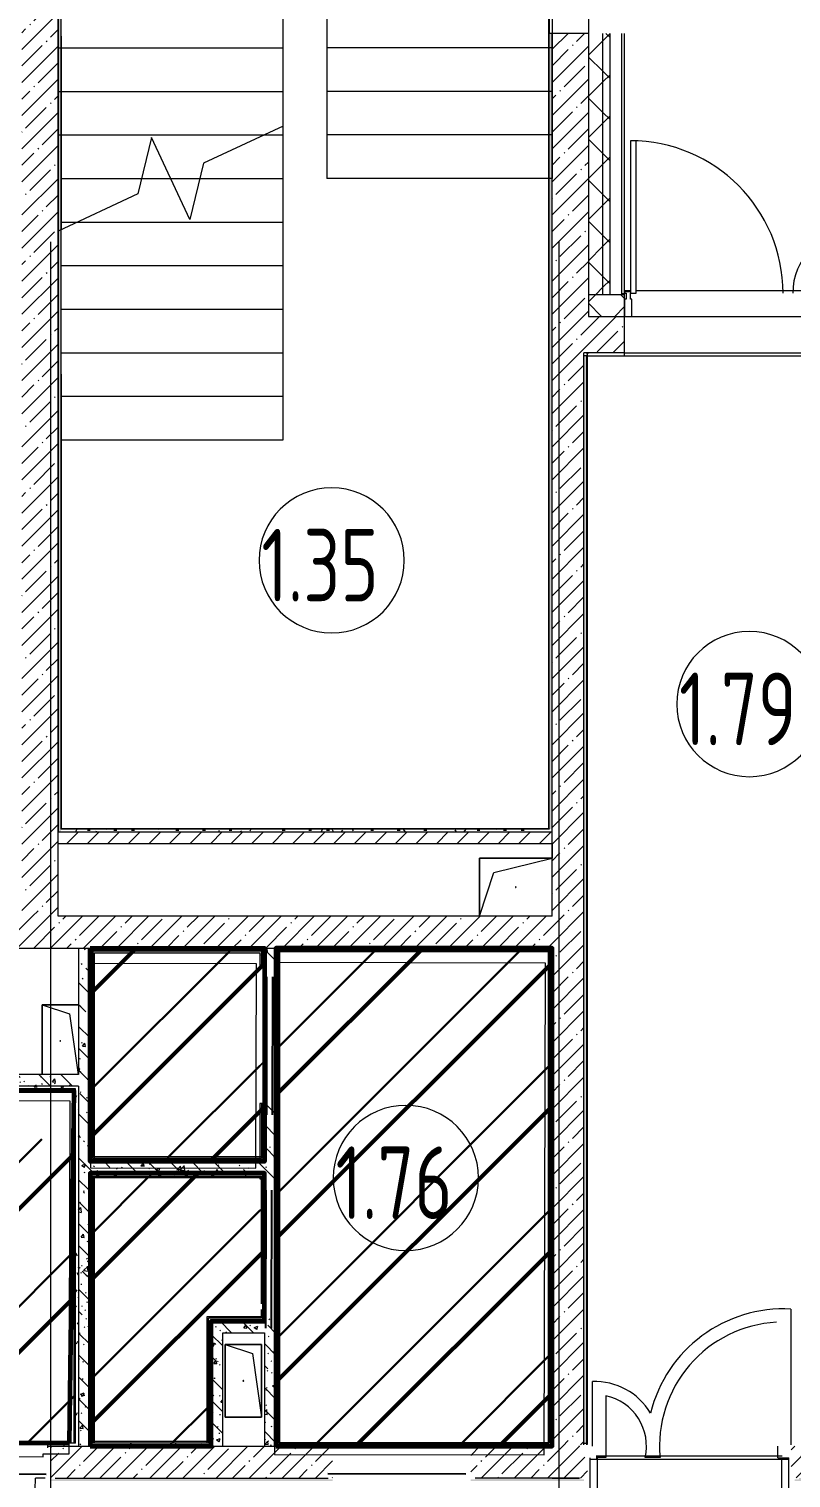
# Model space of a CAD drawing. Header units: millimetres. Extents: x -213911 to 415037, y -3642 to 107391.
# Drawn here: x 89274 to 94520, y 13264 to 23244 of the extents above; entities that cross this region are included whole.
import ezdxf

# ---------------------------------------------------------------- set-up
doc = ezdxf.new("R2010")
doc.units = ezdxf.units.MM
for name, color, linetype, lineweight in [('2)CF1', 5, 'Continuous', 30), ('7.2)Грильято', 3, 'Continuous', 50), ('7.20) Демонтаж монтаж', 5, 'Continuous', 60), ('7.3) Альбес', 5, 'Continuous', 50), ('7.5.2) Окраска опуска белая', 220, 'Continuous', 60), ('7.5.3) Окраска опуска зеленая ММП', 3, 'Continuous', 60), ('A-AREA-BNDY', 7, 'Continuous', 5), ('A-AREA-IDEN', 7, 'Continuous', 9), ('A-FLOR', 7, 'Continuous', 9), ('A-GENM', 7, 'Continuous', 9), ('A-GLAZ-CWMG', 7, 'Continuous', 9), ('A-GLAZ-CWMG-1', 7, 'Continuous', 20), ('A-WALL', 7, 'Continuous', 5), ('I-WALL', 7, 'Continuous', 5), ('S-STRS', 7, 'Continuous', 9), ('S-STRS-MBND', 7, 'Continuous', 9), ('Оси', 7, 'Continuous', 9)]:
    doc.layers.add(name, color=color, linetype=linetype, lineweight=lineweight)
for name, color, linetype, lineweight, true_color in [('A-DOOR-1', 7, 'Continuous', 5, 0xc0c0c0), ('A-WALL-1', 9, 'Continuous', 5, 0x808080), ('A-WALL-FNSH-1', 9, 'Continuous', 5, 0x808080)]:
    doc.layers.add(name, color=color, linetype=linetype, lineweight=lineweight, true_color=true_color)
doc.styles.add('СПДС', font='ГОСТ тип А.ttf', dxfattribs={"width": 0.9})
pattern_1 = [(45, (64.7, -136.06), (-114.04925, 114.04925), []), (45, (178.75, -136.06), (-114.04925, 114.04925), [201.612, -40.322, 6.706, -33.617])]
pattern_2 = [(45, (64.7, -136.06), (-141.42136, 141.42136), []), (135, (64.7, -136.06), (-141.42136, -141.42136), [])]
pattern_3 = [(135, (64.7, -136.06), (-150.8683, -150.8683), [213.36, -35.56, 7.112, -35.56]), (135, (64.7, 14.71), (-150.8683, -150.8683), []), (50, (64.7, -136.06), (255.05767, -22.3145), [26.67, -293.37]), (355, (64.7, -136.06), (-49.3404, 267.47914), [21.336, -234.696]), (100.451, (85.96, -137.92), (205.71947, 245.16356), [22.666, -249.326]), (46.184, (64.7, -64.94), (379.511, -58.86), [40.005, -440.055]), (96.636, (96.33, -69.85), (332.3634, 346.3991), [33.999, -373.989]), (351.184, (64.7, -64.94), (332.3669, 346.3953), [32.004, -352.044]), (21, (100.26, -82.72), (212.26017, -143.1711), [26.67, -293.37]), (326, (100.26, -82.72), (86.5224, 257.8632), [21.336, -234.696]), (71.451, (117.95, -94.65), (298.78395, 114.6901), [22.666, -249.326]), (37.5, (64.7, -136.06), (4.32385, 118.37751), [6.706, -225.146, 6.706, -231.546, -235.585]), (37.5, (64.7, -136.06), (4.32385, 118.37751), [-470.103, 6.706, -228.879]), (7.5, (64.7, -136.06), (93.54758, 140.2533), [6.706, -129.134, 6.706, -219.812, -89.789]), (7.5, (64.7, -136.06), (93.54758, 140.2533), [-362.356, 6.706, -83.083]), (327.5, (-14.6, -136.06), (189.82734, -8.02019), [6.706, -82.194, 6.706, -270.662, -368.046]), (327.5, (-14.6, -136.06), (189.82734, -8.02019), [-366.268, 6.706, -361.34]), (317.5, (-50.16, -136.06), (207.38114, 35.59764), [6.706, -108.864, 6.706, -177.495, -261.366]), (317.5, (-50.16, -136.06), (207.38114, 35.59764), [-299.771, 6.706, -254.66])]
pattern_4 = [(0, (64.7, -136.06), (243.84, 60.96), [20.117, -162.763, 20.117, -162.763, -975.36]), (0, (64.7, -136.06), (243.84, 60.96), [-365.76, 20.117, -345.643, 20.117, -162.763, -426.72]), (0, (64.7, -136.06), (243.84, 60.96), [-914.4, 20.117, -101.803, 20.117, -284.683]), (120, (156.14, -105.58), (-174.71291, 180.691634), [20.117, -162.763, 20.117, -162.763, -975.36]), (120, (156.14, -105.58), (-174.71291, 180.691634), [-365.76, 20.117, -345.643, 20.117, -162.763, -426.72]), (120, (156.14, -105.58), (-174.71291, 180.691634), [-914.4, 20.117, -101.803, 20.117, -284.683]), (240, (186.62, 16.34), (-69.12709, -241.651634), [20.117, -162.763, 20.117, -162.763, -975.36]), (240, (186.62, 16.34), (-69.12709, -241.651634), [-365.76, 20.117, -345.643, 20.117, -162.763, -426.72]), (240, (186.62, 16.34), (-69.12709, -241.651634), [-914.4, 20.117, -101.803, 20.117, -284.683])]

# ---------------------------------------------------------------- blocks, each defined once
blk = doc.blocks.new('GM_Отверстие прямоугольное _в плите_ - Отверстие-21716050-Объем проектирования 1 этажа')
at = {"layer": 'A-GENM'}
for p, q in [((-250, -200), (-250, 200)), ((-250, 200), (250, 200)), ((250, 200), (-250, 200)), ((-250, 200), (-250, -200)), ((-150, 100), (250, 200)), ((-250, -200), (-150, 100))]:
    blk.add_line(p, q, dxfattribs=at)
for start, end in [(360, 180), (180, 360)]:
    blk.add_arc((0, 0), 2.5, start, end, dxfattribs=at)
blk = doc.blocks.new('GM_Отверстие прямоугольное _в плите_ - Отверстие-V124-Объем проектирования 1 этажа')
at = {"layer": 'A-GENM'}
for p, q in [((-250, -125), (-250, 125)), ((-250, 125), (-250, -125)), ((-187.5, 62.5), (230.1, 122.2)), ((-250, -125), (-187.5, 62.5)), ((230.1, -125), (-250, -125)), ((-250, -125), (230.1, -125))]:
    blk.add_line(p, q, dxfattribs=at)
for start, end in [(360, 180), (180, 360)]:
    blk.add_arc((0, 0), 2.5, start, end, dxfattribs=at)
blk = doc.blocks.new('DRS_ДПУ_распашная__2Ст_Прямоугольная1 - ВН-4_ Нр_ДО_1500х2200 глухая-26741401-Объем проектирования 1 этажа')
at = {"layer": 'A-DOOR-1'}
for p, q in [((-770, 1050), (-770, 0)), ((-730, 1050), (-770, 1050)), ((-730, 0), (-730, 1050)), ((770, 423.1), (730, 423.1)), ((730, 423.1), (730, 0)), ((770, 0), (770, 423.1)), ((-770, 0), (-730, 0)), ((730, 0), (770, 0))]:
    blk.add_line(p, q, dxfattribs=at)
for centre, radius, start, end in [((-770, 0), 1050, 360, 90), ((770, 0), 423.1, 90, 180)]:
    blk.add_arc(centre, radius, start, end, dxfattribs=at)
blk = doc.blocks.new('Прямоугольный импост - Импост структурный с накладкой - 170мм-22855280-Объем проектирования 1 этажа')
at = {"layer": 'A-GLAZ-CWMG-1'}
for p, q in [((0, 160), (-50, 160)), ((-50, 160), (-50, 40)), ((0, 40), (0, 160)), ((-50, 40), (-40, 40)), ((-40, 40), (-40, 0)), ((-10, 0), (-10, 40)), ((-10, 40), (0, 40)), ((0, 0), (-10, 0)), ((0, -10), (0, 0)), ((-40, -10), (0, -10))]:
    blk.add_line(p, q, dxfattribs=at)
blk = doc.blocks.new('GM_Отверстие прямоугольное _в плите_ - Отверстие-V205-Объем проектирования 1 этажа')
at = {"layer": 'A-GENM'}
for p, q in [((-250, -125), (-250, 125)), ((-250, 125), (250, 125)), ((250, 125), (-250, 125)), ((-250, 125), (-250, -125)), ((-187.5, 62.5), (250, 125)), ((250, 125), (250, -125)), ((250, -125), (250, 125)), ((-250, -125), (-187.5, 62.5)), ((250, -125), (-250, -125)), ((-250, -125), (250, -125))]:
    blk.add_line(p, q, dxfattribs=at)
for start, end in [(360, 180), (180, 360)]:
    blk.add_arc((0, 0), 2.5, start, end, dxfattribs=at)
blk = doc.blocks.new('Марка_Помещения - Номер-25198446-Объем проектирования 1 этажа')
at = {"layer": 'A-AREA-IDEN'}
for start, end in [(360, 180), (180, 360)]:
    blk.add_arc((0, 0), 2.5, start, end, dxfattribs=at)

msp = doc.modelspace()

# ---------------------------------------------------------------- hatches: boundary and pattern name
at = {"layer": '2)CF1'}
h = msp.add_hatch(dxfattribs=at)
h.set_pattern_fill('ANSI31', color=256, scale=222)
h.paths.add_polyline_path([(92853.7, 16892.9), (90995.7, 16892.9), (90995.7, 13504.9), (92853.7, 13504.9)])
h.paths.add_polyline_path([(90863.9, 15324), (90863.7, 15324), (90863.7, 15333), (89725.7, 15333), (89725.7, 13514.9), (90498, 13514.9), (90498, 14374.9), (90874.7, 14374.9)])
h.paths.add_polyline_path([(90863.7, 16794), (90863.7, 16881.9), (89725.7, 16881.9), (89725.7, 15475), (90863.7, 15475)])
h = msp.add_hatch(dxfattribs=at)
h.set_pattern_fill('ANSI31', color=256, scale=222)
h.paths.add_polyline_path([(89583.7, 15597.9), (89356.3, 15597.9), (89356.3, 15932.9), (86958.3, 15932.9), (86958.3, 14064.9), (88415.7, 14064.9), (88415.7, 13484.9), (89404.7, 13504.9), (89583.7, 13504.9)])
at = {"layer": '7.2)Грильято'}
h = msp.add_hatch(dxfattribs=at)
h.set_pattern_fill('ANSI31', color=256, scale=220)
h.paths.add_polyline_path([(89694.7, 16913.9), (90894.7, 16913.9), (90894.7, 15444), (89694.7, 15444)])
h = msp.add_hatch(dxfattribs=at)
h.set_pattern_fill('ANSI31', color=256, scale=220)
h.paths.add_polyline_path([(90974.7, 13483.9), (92874.7, 13483.9), (92874.7, 16913.9), (90974.7, 16913.9)])
h = msp.add_hatch(dxfattribs=at)
h.set_pattern_fill('ANSI31', color=256, scale=220)
h.paths.add_polyline_path([(89694.7, 13483.9), (90529, 13483.9), (90529, 14343.9), (90894.7, 14343.9), (90894.7, 15364), (89694.7, 15364)])
at = {"layer": '7.20) Демонтаж монтаж', "lineweight": 25}
h = msp.add_hatch(dxfattribs=at)
h.set_pattern_fill('ANSI31', color=256, scale=222)
h.paths.add_polyline_path([(89694.7, 16913.9), (90894.7, 16913.9), (90894.7, 15444), (89694.7, 15444)])
h = msp.add_hatch(dxfattribs=at)
h.set_pattern_fill('ANSI31', color=256, scale=222)
h.paths.add_polyline_path([(90974.7, 13483.9), (92874.7, 13483.9), (92874.7, 16913.9), (90974.7, 16913.9)])
h = msp.add_hatch(dxfattribs=at)
h.set_pattern_fill('ANSI31', color=256, scale=222)
h.paths.add_polyline_path([(89694.7, 13483.9), (90529, 13483.9), (90529, 14343.9), (90894.7, 14343.9), (90894.7, 15364), (89694.7, 15364)])
at = {"layer": '7.3) Альбес'}
h = msp.add_hatch(dxfattribs=at)
h.set_pattern_fill('ANSI31', color=256, scale=220)
h.paths.add_polyline_path([(89551.9, 13504.9), (88415.7, 13504.9), (88415.7, 14043.9), (86555.7, 14043.9), (86555.7, 14482.9), (86944.1, 14482.9), (86944.1, 15104.9), (86565.7, 15104.9), (86565.7, 15932.9), (89583.7, 15932.9)])
at = {"layer": 'A-WALL'}
h = msp.add_hatch(dxfattribs=at)
h.set_pattern_fill('FP_24', color=256, style=0, pattern_type=2)
h.set_pattern_definition(pattern_2)
h.paths.add_polyline_path([(93274.7, 21413.9), (93274.7, 23213.9), (93224.7, 23213.9), (93224.7, 21413.9), (93274.3, 21413.9)])
h.paths.add_polyline_path([(93274.7, 24913.9), (93274.7, 27063.9), (93224.7, 27063.9), (93224.7, 24913.9)])
h = msp.add_hatch(dxfattribs=at)
h.set_pattern_fill('FP_24', color=256, style=0, pattern_type=2)
h.set_pattern_definition(pattern_2)
h.paths.add_polyline_path([(93124.7, 21413.9), (93224.7, 21413.9), (93224.7, 23213.9), (93134.7, 23213.9), (93134.7, 23203.9), (93126.7, 23203.9), (93124.7, 21416.9)])
h.paths.add_polyline_path([(93126.7, 24913.9), (93126.7, 24923.9), (93134.7, 24923.9), (93134.7, 24913.9), (93224.7, 24913.9), (93224.7, 26963.9), (93124.7, 26963.9), (93124.7, 24913.9)])
h = msp.add_hatch(dxfattribs=at)
h.set_pattern_fill('FP_24', color=256, style=0, pattern_type=2)
h.set_pattern_definition(pattern_2)
h.paths.add_polyline_path([(103514.7, 21263.9), (104714.7, 21263.9), (104714.7, 21413.9), (103514.7, 21413.9), (103514.7, 21350)])
h.paths.add_polyline_path([(109084.3, 21263.9), (109114.7, 21263.9), (109114.7, 21413.9), (107814.7, 21413.9), (107814.7, 21263.9)])
h.paths.add_polyline_path([(101214.7, 21263.9), (101214.7, 21413.9), (96674.7, 21413.9), (96674.7, 21263.9), (100864.7, 21263.9)])
h.paths.add_polyline_path([(106914.7, 21263.9), (106914.7, 21413.9), (105614.7, 21413.9), (105614.7, 21263.9), (106114.7, 21263.9)])
h.paths.add_polyline_path([(110414.7, 21263.9), (110867.9, 21263.9), (110759.3, 21413.9), (110014.7, 21413.9), (110014.7, 21263.9)])
h.paths.add_polyline_path([(93124.7, 21263.9), (93374.7, 21263.9), (93374.7, 21413.9), (93124.7, 21413.9), (93124.7, 21321.3)])
h.paths.add_polyline_path([(111147.3, 21263.9), (111299.8, 21263.9), (111191.3, 21413.9), (111006.2, 21413.9), (111114.7, 21263.9)])
at = {"layer": 'I-WALL'}
h = msp.add_hatch(dxfattribs=at)
h.set_pattern_fill('FP_1', color=256, style=0, pattern_type=2)
h.set_pattern_definition(pattern_1)
h.paths.add_polyline_path([(89474.7, 17133.9), (89474.7, 26963.9), (89224.7, 26963.9), (89224.7, 17133.9)])
h = msp.add_hatch(dxfattribs=at)
h.set_pattern_fill('FP_1', color=256, style=0, pattern_type=2)
h.set_pattern_definition(pattern_1)
h.paths.add_polyline_path([(93094.7, 21013.9), (93124.7, 21013.9), (93124.7, 23213.9), (92874.7, 23213.9), (92874.7, 21013.9)])
h.paths.add_polyline_path([(92874.7, 24913.9), (93124.7, 24913.9), (93124.7, 26963.9), (92874.7, 26963.9), (92874.7, 25296.2)])
h = msp.add_hatch(dxfattribs=at)
h.set_pattern_fill('FP_191', color=256, style=0, pattern_type=2)
h.set_pattern_definition(pattern_4)
h.paths.add_polyline_path([(89474.7, 17713.9), (89494.7, 17734.9), (89494.7, 26692.9), (89474.7, 26693.9), (89474.7, 17876.3)])
h.paths.add_polyline_path([(89485.2, 17713.9), (89494.7, 17713.9), (89494.7, 17733.9), (89474.7, 17713.9)])
h = msp.add_hatch(dxfattribs=at)
h.set_pattern_fill('FP_191', color=256, style=0, pattern_type=2)
h.set_pattern_definition(pattern_4)
h.paths.add_polyline_path([(92874.7, 17733.9), (92874.7, 23213.9), (92854.7, 23213.9), (92854.7, 17734.9)])
h.paths.add_polyline_path([(92854.7, 24913.9), (92874.7, 24913.9), (92874.7, 26713.9), (92854.7, 26713.9), (92854.7, 25296.2)])
h = msp.add_hatch(dxfattribs=at)
h.set_pattern_fill('FP_1', color=256, style=0, pattern_type=2)
h.set_pattern_definition(pattern_1)
h.paths.add_polyline_path([(99144.7, 21013.9), (100644.7, 21013.9), (100644.7, 21263.9), (96674.7, 21263.9), (96674.7, 21013.9), (98768.9, 21013.9)])
h.paths.add_polyline_path([(93310.3, 21013.9), (93374.7, 21013.9), (93374.7, 21263.9), (93124.7, 21263.9), (93124.7, 21013.9)])
h = msp.add_hatch(dxfattribs=at)
h.set_pattern_fill('FP_1', color=256, style=0, pattern_type=2)
h.set_pattern_definition(pattern_1)
h.paths.add_polyline_path([(93064.7, 13483.9), (93064.7, 13491.9), (93094.7, 13491.9), (93094.3, 21013.9), (92874.7, 21013.9), (92874.7, 13483.9)])
h = msp.add_hatch(dxfattribs=at)
h.set_pattern_fill('FP_191', color=256, style=0, pattern_type=2)
h.set_pattern_definition(pattern_4)
h.paths.add_polyline_path([(93094.7, 13503.9), (93114.7, 13504.9), (93114.7, 20993.9), (93094.7, 20993.9), (93094.7, 13636.4)])
h = msp.add_hatch(dxfattribs=at)
h.set_pattern_fill('FP_22', color=256, style=0, pattern_type=2)
h.set_pattern_definition([(45, (64.7, -136.06), (-70.71068, 70.71068), [])])
h.paths.add_polyline_path([(92579.8, 17633.9), (92874.7, 17633.9), (92874.7, 17713.9), (89474.7, 17713.9), (89474.7, 17633.9), (90641.9, 17633.9)])
h = msp.add_hatch(dxfattribs=at)
h.set_pattern_fill('FP_191', color=256, style=0, pattern_type=2)
h.set_pattern_definition(pattern_4)
h.paths.add_polyline_path([(92874.7, 17713.9), (92874.7, 17733.9), (89494.7, 17733.9), (89494.7, 17713.9), (92854.7, 17713.9)])
h = msp.add_hatch(dxfattribs=at)
h.set_pattern_fill('FP_1', color=256, style=0, pattern_type=2)
h.set_pattern_definition(pattern_1)
h.paths.add_polyline_path([(92874.7, 16913.9), (92874.7, 17133.9), (86554.7, 17133.9), (86554.7, 16913.9), (92862.2, 16913.9)])
h = msp.add_hatch(dxfattribs=at)
h.set_pattern_fill('FP_41', color=256, style=0, pattern_type=2)
h.set_pattern_definition(pattern_3)
h.paths.add_polyline_path([(89614.7, 13483.9), (89694.7, 13483.9), (89694.7, 16913.9), (89614.7, 16913.9), (89614.7, 13503.9)])
h = msp.add_hatch(dxfattribs=at)
h.set_pattern_fill('FP_191', color=256, style=0, pattern_type=2)
h.set_pattern_definition(pattern_4)
h.paths.add_polyline_path([(89714.7, 15464), (89714.7, 16913.9), (89694.7, 16913.9), (89694.7, 15464), (89714.6, 15464)])
h = msp.add_hatch(dxfattribs=at)
h.set_pattern_fill('FP_191', color=256, style=0, pattern_type=2)
h.set_pattern_definition(pattern_4)
h.paths.add_polyline_path([(90894.7, 16893.9), (90894.7, 16913.9), (89714.7, 16913.9), (89714.7, 16893.9), (90874.7, 16893.9)])
for points in [[(89725.7, 15464), (89725.7, 16892.9), (89714.7, 16893.9), (89714.7, 15475), (89723, 15466.8)], [(89854.1, 16881.9), (90863.7, 16881.9), (90862.1, 16892.9), (89725.7, 16892.9), (89728, 16881.9), (89732.3, 16881.9)], [(89560.3, 15932.9), (89594.7, 15932.9), (89594.6, 15943.9), (86554.7, 15943.9), (86554.7, 15932.9), (89518.3, 15932.9)], [(89583.7, 13503.9), (89594.7, 13504.9), (89593.8, 15932.9), (89583.7, 15932.9), (89583.7, 13636.4)], [(89714.7, 13503.9), (89725.7, 13503.9), (89725.7, 15344), (89714.7, 15333), (89714.7, 13514.9)], [(90863.7, 15324), (90874.7, 15324), (90873.5, 15333), (90863.7, 15333)], [(90498, 13503.9), (90509, 13514.9), (90509, 14374.9), (90498, 14374.9), (90498, 13514.9)], [(90529, 14363.9), (90874.7, 14363.9), (90874.7, 14374.9), (90509, 14374.9), (90509, 14363.9), (90516.7, 14363.9)]]:
    msp.add_hatch(color=256, dxfattribs=at).paths.add_polyline_path(points)
h = msp.add_hatch(color=256, dxfattribs=at)
h.paths.add_polyline_path([(90874.3, 15475), (90874.7, 15475), (90874.7, 15844), (90863.7, 15844), (90863.7, 15475)])
h.paths.add_polyline_path([(90863.7, 16794), (90874.7, 16794), (90874.7, 16893.9), (90863.7, 16892.9), (90863.7, 16795)])
h = msp.add_hatch(dxfattribs=at)
h.set_pattern_fill('FP_191', color=256, style=0, pattern_type=2)
h.set_pattern_definition(pattern_4)
h.paths.add_polyline_path([(90894.7, 15444), (90893, 15814), (90886.7, 15814), (90886.7, 15844), (90874.7, 15844), (90874.7, 15444)])
h.paths.add_polyline_path([(90874.7, 16794), (90886.7, 16794), (90888.7, 16824), (90894.7, 16824), (90894.7, 16893.9), (90874.7, 16893.9), (90874.7, 16816.4)])
h = msp.add_hatch(dxfattribs=at)
h.set_pattern_fill('FP_41', color=256, style=0, pattern_type=2)
h.set_pattern_definition(pattern_3)
h.paths.add_polyline_path([(90974.7, 13483.9), (90974.7, 14374), (90894.7, 14374), (90894.7, 13483.9)])
h.paths.add_polyline_path([(90974.7, 15324), (90974.7, 15844), (90894.7, 15844), (90894.7, 15324)])
h.paths.add_polyline_path([(90974.7, 16794), (90974.7, 16913.9), (90894.7, 16913.9), (90894.7, 16794)])
h = msp.add_hatch(dxfattribs=at)
h.set_pattern_fill('FP_191', color=256, style=0, pattern_type=2)
h.set_pattern_definition(pattern_4)
h.paths.add_polyline_path([(90974.7, 13503.9), (90994.7, 13504), (90994.7, 14374), (90982.7, 14374), (90982.7, 14344), (90974.7, 14344), (90974.7, 13636.4)])
h.paths.add_polyline_path([(90982.7, 15324), (90994.7, 15324), (90994.7, 15844), (90982.7, 15844), (90982.7, 15814), (90974.7, 15814), (90974.7, 15354), (90982.7, 15354), (90982.7, 15340.6)])
h.paths.add_polyline_path([(90982.7, 16794), (90994.7, 16794), (90994.7, 16913.9), (90974.7, 16913.9), (90974.7, 16824), (90982.7, 16824), (90982.7, 16816.4)])
h = msp.add_hatch(dxfattribs=at)
h.set_pattern_fill('FP_191', color=256, style=0, pattern_type=2)
h.set_pattern_definition(pattern_4)
h.paths.add_polyline_path([(92874.7, 16913.9), (90994.7, 16913.9), (90995.7, 16893.9), (92854.7, 16894.9), (92861.5, 16901.4)])
h.paths.add_polyline_path([(92861.1, 16893.9), (92874.7, 16893.9), (92874.7, 16913.9), (92854.7, 16893.9)])
h = msp.add_hatch(dxfattribs=at)
h.set_pattern_fill('FP_191', color=256, style=0, pattern_type=2)
h.set_pattern_definition(pattern_4)
h.paths.add_polyline_path([(92874.7, 13483.9), (92874.7, 16893.9), (92854.7, 16893.9), (92855.7, 13503.9)])
h.paths.add_polyline_path([(92854.7, 13483.9), (92874.7, 13483.9), (92854.7, 13503.9)])
h = msp.add_hatch(dxfattribs=at)
h.set_pattern_fill('FP_41', color=256, style=0, pattern_type=2)
h.set_pattern_definition(pattern_3)
h.paths.add_polyline_path([(89594.7, 15963.9), (89614.7, 15963.9), (89614.7, 16043.9), (86534.7, 16043.9), (86534.7, 15963.9), (89538.8, 15963.9)])
h = msp.add_hatch(dxfattribs=at)
h.set_pattern_fill('FP_191', color=256, style=0, pattern_type=2)
h.set_pattern_definition(pattern_4)
h.paths.add_polyline_path([(88685.7, 15943.9), (89614.7, 15943.9), (89614.7, 15963.9), (86554.7, 15963.9), (86555, 15943.9), (88605.7, 15943.9)])
h = msp.add_hatch(dxfattribs=at)
h.set_pattern_fill('FP_191', color=256, style=0, pattern_type=2)
h.set_pattern_definition(pattern_4)
h.paths.add_polyline_path([(89614.7, 13503.9), (89614.7, 15943.9), (89594.7, 15943.9), (89594.7, 13504.9)])
h = msp.add_hatch(color=256, dxfattribs=at)
h.paths.add_polyline_path([(90516.7, 15464), (90874.7, 15464), (90874.7, 15475), (89725.7, 15475), (89725.7, 15464)])
h.paths.add_polyline_path([(89725.7, 15464), (89714.7, 15475), (89714.7, 15464)])
h = msp.add_hatch(dxfattribs=at)
h.set_pattern_fill('FP_191', color=256, style=0, pattern_type=2)
h.set_pattern_definition(pattern_4)
h.paths.add_polyline_path([(90516.7, 15444), (90874.7, 15444), (90874.1, 15464), (89694.7, 15464), (89694.7, 15444), (90509, 15444)])
h = msp.add_hatch(dxfattribs=at)
h.set_pattern_fill('FP_41', color=256, style=0, pattern_type=2)
h.set_pattern_definition(pattern_3)
h.paths.add_polyline_path([(90509, 15364), (90894.7, 15364), (90894.7, 15444), (89694.7, 15444), (89694.7, 15364), (89714.7, 15364)])
h = msp.add_hatch(dxfattribs=at)
h.set_pattern_fill('FP_191', color=256, style=0, pattern_type=2)
h.set_pattern_definition(pattern_4)
h.paths.add_polyline_path([(89694.7, 13503.9), (89714.7, 13503.9), (89714.5, 15364), (89694.7, 15364), (89694.7, 13636.4)])
h = msp.add_hatch(dxfattribs=at)
h.set_pattern_fill('FP_191', color=256, style=0, pattern_type=2)
h.set_pattern_definition(pattern_4)
h.paths.add_polyline_path([(90509, 15344), (90886.7, 15344), (90886.7, 15354), (90894.7, 15354), (90894.7, 15364), (89714.7, 15364), (89714.8, 15344), (89725.7, 15344)])
h = msp.add_hatch(color=256, dxfattribs=at)
h.paths.add_polyline_path([(89725.7, 15344), (89714.7, 15344), (89714.7, 15333), (89719.6, 15338)])
h.paths.add_polyline_path([(90874.7, 15333), (90874.7, 15344), (89725.7, 15344), (89725.7, 15333), (90873.5, 15333)])
h = msp.add_hatch(dxfattribs=at)
h.set_pattern_fill('FP_191', color=256, style=0, pattern_type=2)
h.set_pattern_definition(pattern_4)
h.paths.add_polyline_path([(90516.7, 13503.9), (90529, 13503.9), (90529, 14343.9), (90509, 14343.9), (90509.2, 13503.9)])
h = msp.add_hatch(dxfattribs=at)
h.set_pattern_fill('FP_41', color=256, style=0, pattern_type=2)
h.set_pattern_definition(pattern_3)
h.paths.add_polyline_path([(90609, 14263.9), (90894.7, 14263.9), (90894.7, 14343.9), (90529, 14343.9), (90529, 14263.9)])
h = msp.add_hatch(dxfattribs=at)
h.set_pattern_fill('FP_41', color=256, style=0, pattern_type=2)
h.set_pattern_definition(pattern_3)
h.paths.add_polyline_path([(90603.3, 13483.9), (90609, 13483.9), (90609, 14263.9), (90529, 14263.9), (90529, 13483.9)])
h = msp.add_hatch(dxfattribs=at)
h.set_pattern_fill('FP_191', color=256, style=0, pattern_type=2)
h.set_pattern_definition(pattern_4)
h.paths.add_polyline_path([(89485.2, 13483.9), (89614.7, 13483.9), (89614.7, 13503.9), (89424.7, 13503.9), (89424.7, 13483.9)])
h = msp.add_hatch(dxfattribs=at)
h.set_pattern_fill('FP_1', color=256, style=0, pattern_type=2)
h.set_pattern_definition(pattern_1)
h.paths.add_polyline_path([(92579.8, 13263.9), (92874.7, 13263.9), (92874.7, 13483.9), (92314.7, 13483.9), (92314.7, 13263.9), (92344.7, 13263.9)])
h.paths.add_polyline_path([(90308.4, 13263.9), (91364.7, 13263.9), (91364.7, 13483.9), (89424.7, 13483.9), (89424.7, 13471.9), (89454.7, 13471.9), (89454.7, 13463.9), (89424.7, 13463.9), (89424.7, 13263.9), (89714.7, 13263.9)])
h = msp.add_hatch(dxfattribs=at)
h.set_pattern_fill('FP_191', color=256, style=0, pattern_type=2)
h.set_pattern_definition(pattern_4)
h.paths.add_polyline_path([(90529, 13483.9), (90529, 13503.9), (89694.7, 13503.9), (89694.7, 13483.9), (90516.7, 13483.9)])
h = msp.add_hatch(color=256, dxfattribs=at)
h.paths.add_polyline_path([(90498, 13503.9), (90509, 13503.9), (90509, 13514.9)])
h.paths.add_polyline_path([(89725.7, 13503.9), (90498, 13503.9), (90498, 13514.9), (89725.7, 13514.9)])
h = msp.add_hatch(dxfattribs=at)
h.set_pattern_fill('FP_191', color=256, style=0, pattern_type=2)
h.set_pattern_definition(pattern_4)
h.paths.add_polyline_path([(92854.7, 13483.9), (92854.7, 13503.9), (92314.7, 13503.9), (92314.7, 13491.9), (92344.7, 13491.9), (92345, 13483.9), (92854.6, 13483.9)])
h.paths.add_polyline_path([(90974.7, 13483.9), (91334.7, 13485.6), (91334.7, 13491.9), (91364.7, 13491.9), (91364.7, 13503.9), (90994.7, 13503)])
h.paths.add_polyline_path([(90974.7, 13483.9), (90994.7, 13503.9), (90974.7, 13503.9)])
h = msp.add_hatch(dxfattribs=at)
h.set_pattern_fill('FP_1', color=256, style=0, pattern_type=2)
h.set_pattern_definition(pattern_1)
h.paths.add_polyline_path([(94864.7, 13263.9), (94864.7, 13483.9), (94519.7, 13483.9), (94519.7, 13263.9), (94644.7, 13263.9)])
h.paths.add_polyline_path([(93064.7, 13263.9), (93119.7, 13263.9), (93119.7, 13483.9), (92874.7, 13483.9), (92874.7, 13263.9)])
h = msp.add_hatch(dxfattribs=at)
h.set_pattern_fill('FP_191', color=256, style=0, pattern_type=2)
h.set_pattern_definition(pattern_4)
h.paths.add_polyline_path([(97584.7, 13243.9), (97864.7, 13243.9), (97864.7, 13263.9), (97584.7, 13263.9)])
h.paths.add_polyline_path([(96884.7, 13243.9), (96884.7, 13263.9), (96544.7, 13263.9), (96544.7, 13255.9), (96514.7, 13255.9), (96514.7, 13243.9), (96804.7, 13243.9)])
h.paths.add_polyline_path([(92314.7, 13243.9), (93094.7, 13243.9), (93094.7, 13255.9), (93064.7, 13255.9), (93064.7, 13263.9), (92344.7, 13263.9), (92344.7, 13255.9), (92314.7, 13255.9)])
h.paths.add_polyline_path([(89694.7, 13243.9), (91364.7, 13243.9), (91364.7, 13255.9), (91334.7, 13255.9), (91334.7, 13263.9), (89454.7, 13263.9), (89454.7, 13255.9), (89424.7, 13255.9), (89424.7, 13243.9), (89614.7, 13243.9)])
h.paths.add_polyline_path([(94624.7, 13243.9), (95064.7, 13243.9), (95064.7, 13255.9), (95034.7, 13255.9), (95034.7, 13263.9), (94574.7, 13263.9), (94574.7, 13255.9), (94544.7, 13255.9), (94544.7, 13243.9)])
h.paths.add_polyline_path([(84931.1, 13243.9), (85204.7, 13243.9), (85204.7, 13255.9), (85174.7, 13255.9), (85174.7, 13263.9), (82778.7, 13263.9), (82778.7, 13243.9), (84814.7, 13243.9)])
h.paths.add_polyline_path([(86334.7, 13243.9), (86683.1, 13243.9), (86683.1, 13263.9), (86184.7, 13263.9), (86184.7, 13255.9), (86154.7, 13255.9), (86154.7, 13243.9)])
h.paths.add_polyline_path([(87383.1, 13243.9), (87564.7, 13243.9), (87564.7, 13263.9), (87383.1, 13263.9)])
h.paths.add_polyline_path([(88314.7, 13243.9), (88474.7, 13243.9), (88474.7, 13255.9), (88444.7, 13255.9), (88444.7, 13263.9), (88264.7, 13263.9), (88264.7, 13243.9)])

# ---------------------------------------------------------------- linework, layer by layer
for points in [[(90910.4, 16716.2), (90908.2, 15766.2)], [(90950.4, 16716.1), (90948.2, 15766.1)], [(90904.7, 14296.2), (90907, 15246.2)], [(90944.7, 14296.1), (90947, 15246.1)], [(88442.4, 13291.9), (89392.4, 13289.7)], [(91332.4, 13295.1), (92282.4, 13292.9)]]:
    msp.add_lwpolyline(points)
at = {"layer": '2)CF1'}
msp.add_lwpolyline([(92853.7, 13504.9), (90995.7, 13504.9), (90995.7, 16892.9), (92853.7, 16892.9)], close=True, dxfattribs=at)
at = {"layer": '7.2)Грильято'}
for points in [[(89694.7, 16913.9), (90894.7, 16913.9), (90894.7, 15444), (89694.7, 15444)], [(90974.7, 13483.9), (92874.7, 13483.9), (92874.7, 16913.9), (90974.7, 16913.9)], [(89694.7, 13483.9), (90529, 13483.9), (90529, 14343.9), (90894.7, 14343.9), (90894.7, 15364), (89694.7, 15364)]]:
    msp.add_lwpolyline(points, close=True, dxfattribs=at)
at = {"layer": '7.3) Альбес'}
msp.add_lwpolyline([(89551.9, 13504.9), (88415.7, 13504.9), (88415.7, 14043.9), (86555.7, 14043.9), (86555.7, 14482.9), (86944.1, 14482.9), (86944.1, 15104.9), (86565.7, 15104.9), (86565.7, 15932.9), (89583.7, 15932.9)], close=True, dxfattribs=at)
at = {"layer": '7.5.2) Окраска опуска белая'}
for points in [[(89694.7, 16913.9), (90894.7, 16913.9), (90894.7, 15444), (89694.7, 15444)], [(90974.7, 13483.9), (92874.7, 13483.9), (92874.7, 16913.9), (90974.7, 16913.9)], [(89694.7, 13483.9), (90529, 13483.9), (90529, 14343.9), (90894.7, 14343.9), (90894.7, 15364), (89694.7, 15364)]]:
    msp.add_lwpolyline(points, close=True, dxfattribs=at)
at = {"layer": '7.5.3) Окраска опуска зеленая ММП'}
msp.add_lwpolyline([(89551.9, 13504.9), (88415.7, 13504.9), (88415.7, 14043.9), (86555.7, 14043.9), (86555.7, 14482.9), (86944.1, 14482.9), (86944.1, 15104.9), (86565.7, 15104.9), (86565.7, 15932.9), (89583.7, 15932.9)], close=True, dxfattribs=at)
at = {"layer": 'A-AREA-BNDY', "flags": 128}
for points in [[(90839.6, 16804.3), (89701.7, 16807), (89698.4, 15400.1), (90836.3, 15397.4)], [(90971.7, 16815), (90963.7, 13427), (92821.7, 13422.6), (92829.7, 16810.6)], [(89372.7, 13410.7), (89372.8, 13430.7), (89551.8, 13430.3), (89557.4, 15858.3), (86539.5, 15865.4), (86537.5, 15037.4), (86915.9, 15036.5), (86914.5, 14414.5), (86526.1, 14415.4), (86525.1, 13997.4), (88385.1, 13993), (88383.7, 13413)]]:
    msp.add_lwpolyline(points, close=True, dxfattribs=at)
at = {"layer": 'A-FLOR'}
for p, q in [((92874.7, 24913.9), (92874.7, 23213.9)), ((93424.7, 21263.9), (94944.7, 21263.9)), ((93114.7, 13491.9), (93114.7, 20993.9)), ((93374.7, 21013.9), (94994.7, 21013.9)), ((93374.7, 20993.9), (94974.7, 20993.9)), ((92874.7, 17633.9), (92874.7, 17533.9)), ((92374.7, 17133.9), (89474.7, 17133.9)), ((89714.7, 16893.9), (90863.7, 16893.9)), ((90994.7, 16893.9), (90994.7, 16744)), ((90995.7, 16893.9), (92853.7, 16893.9)), ((92854.7, 16893.9), (92854.7, 13504.9)), ((90994.7, 15324), (90994.7, 16704)), ((90886.7, 15844), (90874.7, 15844)), ((90994.7, 15844), (90982.7, 15844)), ((90874.7, 14464), (90874.7, 15324)), ((90982.7, 15324), (90994.7, 15324)), ((90874.7, 14374.9), (90874.7, 14424)), ((90994.7, 14374), (90982.7, 14374)), ((90994.7, 13503.9), (90994.7, 14374)), ((94519.3, 14427.6), (94519.3, 13491.9)), ((93152.9, 13483.9), (93152.9, 13928.6)), ((93244.7, 13830.9), (93244.7, 13404.9)), ((89594.7, 13503.9), (89404.7, 13503.9)), ((89404.7, 13471.9), (89404.7, 13503.9)), ((91364.7, 13503.9), (90995.7, 13503.9)), ((91364.7, 13491.9), (91364.7, 13503.9)), ((92854.7, 13503.9), (92314.7, 13503.9)), ((92314.7, 13503.9), (92314.7, 13491.9)), ((94429.3, 13401.9), (94429.3, 13483.9)), ((93134.7, 13403.9), (93134.7, 12803.9)), ((93135.6, 13394), (94503.8, 13394)), ((93244.7, 13404.9), (93179.4, 13404.9)), ((94459.7, 13414), (93179.7, 13414)), ((93179.7, 13403.9), (93184.7, 13403.9)), ((93184.7, 13403.9), (93184.7, 12853.9)), ((93618.3, 13405.4), (93515.9, 13405.4)), ((94429.3, 13401.9), (94504.7, 13401.9)), ((94454.7, 13403.9), (94459.7, 13403.9)), ((94454.7, 13403.9), (94454.7, 12853.9)), ((94504.7, 12803.9), (94504.7, 13401.9)), ((89384.7, 13263.9), (89319.7, 13263.9))]:
    msp.add_line(p, q, dxfattribs=at)
for centre, radius, start, end in [((94469.7, 13483.9), 945, 86.9906, 166.09511), ((94469.7, 13483.9), 945, 86.9906, 166.09511), ((94469.7, 13483.9), 855, 93.35556, 185.27324), ((94469.7, 13483.9), 855, 93.35556, 185.27324), ((93169.7, 13483.9), 445, 30.68536, 92.15971), ((93169.7, 13483.9), 445, 30.68536, 92.15971), ((93169.7, 13483.9), 355, 347.21166, 77.80233), ((93169.7, 13483.9), 355, 347.21166, 77.80233), ((88514.7, 13263.9), 805, 273.63543, 0), ((88514.7, 13263.9), 805, 273.63543, 0)]:
    msp.add_arc(centre, radius, start, end, dxfattribs=at)
at = {"layer": 'A-WALL'}
for p, q in [((93124.7, 26963.9), (93124.7, 21413.9)), ((89494.7, 26693.9), (89494.7, 17733.9)), ((93224.7, 21413.9), (93224.7, 23213.9)), ((93274.7, 21413.9), (93274.7, 23213.9)), ((93354.7, 21413.9), (93354.7, 23213.9)), ((93374.7, 21413.9), (93124.7, 21413.9)), ((93124.7, 21413.9), (93124.7, 21263.9)), ((93354.7, 21421.9), (93374.7, 21421.9)), ((93374.7, 21416.9), (93354.7, 21416.9)), ((93374.7, 21443.9), (93414.7, 21443.9)), ((93454.7, 21443.9), (94914.7, 21443.9)), ((93124.7, 21263.9), (93374.7, 21263.9)), ((93374.7, 21013.9), (93094.7, 21013.9)), ((93115.7, 20993.9), (93374.7, 20993.9)), ((89495.7, 17734.9), (89494.7, 17734.9)), ((92854.7, 17733.9), (89494.7, 17733.9)), ((92853.7, 17734.9), (92854.7, 17734.9)), ((90874.7, 16893.9), (90874.7, 16794)), ((90994.7, 16893.9), (92854.7, 16893.9)), ((89594.7, 15943.9), (86554.7, 15943.9)), ((89594.7, 15932.9), (89594.7, 15943.9)), ((89594.7, 13503.9), (89594.7, 15932.9)), ((89714.7, 15464), (89714.7, 15475)), ((90874.7, 15464), (89714.7, 15464)), ((89714.7, 15344), (90874.7, 15344)), ((89714.7, 15333), (89714.7, 13503.9)), ((90874.7, 15333), (90874.7, 15344)), ((90874.7, 14363.9), (90874.7, 14374)), ((90509, 13514.9), (90509, 13503.9)), ((90995.7, 13503.9), (90994.7, 13503.9)), ((92854.7, 13504.9), (92854.7, 13503.9))]:
    msp.add_line(p, q, dxfattribs=at)
at = {"layer": 'A-WALL-1'}
for p, q in [((89474.7, 17133.9), (89474.7, 26713.9)), ((89474.7, 26713.9), (89474.7, 17713.9)), ((93124.7, 23213.9), (92854.7, 23213.9)), ((92874.7, 17133.9), (92874.7, 23213.9)), ((93374.7, 20993.9), (93374.7, 21413.9)), ((93094.7, 13491.9), (93094.7, 21013.9)), ((93114.7, 20993.9), (93094.7, 20993.9)), ((93124.7, 21013.9), (93115.7, 21003.9)), ((93115.7, 21003.9), (93115.7, 20993.9)), ((89474.7, 17713.9), (89474.7, 17713.9)), ((89474.7, 17713.9), (92874.7, 17713.9)), ((92854.7, 17734.9), (92854.7, 17733.9)), ((89474.7, 17633.9), (92874.7, 17633.9)), ((92874.7, 17133.9), (92374.7, 17133.9)), ((86554.7, 16913.9), (90974.7, 16913.9)), ((89614.7, 16913.9), (89614.7, 16043.9)), ((89694.7, 15444), (89694.7, 16913.9)), ((90863.7, 16893.9), (90874.7, 16893.9)), ((90894.7, 16913.9), (90894.7, 16824)), ((90974.7, 16913.9), (92874.7, 16913.9)), ((90974.7, 16824), (90974.7, 16913.9)), ((92874.7, 13483.9), (92874.7, 16913.9)), ((90874.7, 16794), (90886.7, 16794)), ((90982.7, 16794), (90994.7, 16794)), ((89614.7, 16043.9), (88685.7, 16043.9)), ((89614.7, 15963.9), (85034.7, 15963.9)), ((89614.7, 15963.9), (89614.7, 13483.9)), ((90874.7, 15844), (90874.7, 15464)), ((90894.7, 15814), (90894.7, 15444)), ((90974.7, 15354), (90974.7, 15814)), ((90894.7, 15444), (89694.7, 15444)), ((89694.7, 15364), (90894.7, 15364)), ((89694.7, 13483.9), (89694.7, 15364)), ((90874.7, 15324), (90886.7, 15324)), ((90894.7, 15364), (90894.7, 15354)), ((90886.7, 14374), (90874.7, 14374)), ((90874.7, 14363.9), (90509, 14363.9)), ((90894.7, 14343.9), (90529, 14343.9)), ((90529, 14343.9), (90529, 13483.9)), ((90974.7, 13483.9), (90974.7, 14344)), ((90609, 14263.9), (90894.7, 14263.9)), ((90609, 13483.9), (90609, 14263.9)), ((90894.7, 14263.9), (90894.7, 13483.9)), ((89404.7, 13483.9), (89424.7, 13483.9)), ((89424.7, 13483.9), (89424.7, 13471.9)), ((89424.7, 13483.9), (91334.7, 13483.9)), ((90509, 13503.9), (89714.7, 13503.9)), ((90509, 13503.9), (90509, 13503.9)), ((92874.7, 13483.9), (92344.7, 13483.9)), ((93094.7, 13503.9), (93114.7, 13503.9)), ((89454.7, 13263.9), (91334.7, 13263.9)), ((93064.7, 13263.9), (92344.7, 13263.9)), ((92874.7, 13263.9), (93064.7, 13263.9))]:
    msp.add_line(p, q, dxfattribs=at)
at = {"layer": 'A-WALL-FNSH-1'}
for p, q in [((89495.7, 23194.3), (89495.7, 26692.9)), ((89494.7, 23194.3), (89495.7, 23194.3)), ((92854.7, 23213.9), (92853.7, 23213.9)), ((92854.7, 17734.9), (92854.7, 23213.9)), ((93374.7, 21413.9), (93374.7, 23213.9)), ((89495.7, 22970.9), (89494.7, 22970.9)), ((89495.7, 20867), (89495.7, 21862.3)), ((93115.7, 20993.9), (93114.7, 20993.9)), ((93115.7, 20992.9), (93374.7, 20992.9)), ((93374.7, 20992.9), (93374.7, 20993.9)), ((89495.7, 20867), (89494.7, 20867)), ((92853.7, 17735.9), (92853.7, 17734.9)), ((89714.7, 16893.9), (89714.7, 15475)), ((89725.7, 16892.9), (89725.7, 16893.9)), ((90863.7, 16892.9), (89725.7, 16892.9)), ((89725.7, 16881.9), (90863.7, 16881.9)), ((89725.7, 15464), (89725.7, 16881.9)), ((90863.7, 16893.9), (90863.7, 16892.9)), ((90863.7, 16881.9), (90863.7, 16794)), ((90995.7, 16794), (90995.7, 16892.9)), ((90995.7, 16892.9), (92853.7, 16892.9)), ((92853.7, 16892.9), (92853.7, 13504.9)), ((90863.7, 16794), (90874.7, 16794)), ((90994.7, 16794), (90995.7, 16794)), ((86554.7, 15932.9), (89594.7, 15932.9)), ((89583.7, 15943.9), (89583.7, 13503.9)), ((90874.7, 15844), (90863.7, 15844)), ((90863.7, 15844), (90863.7, 15464)), ((90995.7, 15844), (90994.7, 15844)), ((90995.7, 15324), (90995.7, 15844)), ((90874.7, 15475), (89714.7, 15475)), ((89714.7, 15344), (89714.7, 15333)), ((89714.7, 15333), (90874.7, 15333)), ((89725.7, 13503.9), (89725.7, 15344)), ((90863.7, 15344), (90863.7, 15324)), ((90863.7, 15324), (90874.7, 15324)), ((90874.7, 15324), (90874.7, 15333)), ((90994.7, 15324), (90995.7, 15324)), ((90498, 14374.9), (90498, 13503.9)), ((90874.7, 14374.9), (90498, 14374.9)), ((90874.7, 14374), (90863.7, 14374)), ((90863.7, 14374), (90863.7, 14363.9)), ((90874.7, 14374), (90874.7, 14374.9)), ((90995.7, 14374), (90994.7, 14374)), ((90995.7, 13504.9), (90995.7, 14374)), ((90509, 13514.9), (90509, 14363.9)), ((89594.7, 13504.9), (89404.7, 13504.9)), ((89404.7, 13504.9), (89404.7, 13503.9)), ((90509, 13514.9), (89714.7, 13514.9)), ((91364.7, 13504.9), (90995.7, 13504.9)), ((91364.7, 13503.9), (91364.7, 13504.9)), ((92853.7, 13504.9), (92314.7, 13504.9)), ((92314.7, 13504.9), (92314.7, 13503.9)), ((93114.7, 13503.9), (93119.7, 13503.9)), ((93119.7, 13504.9), (93115.7, 13504.9)), ((93119.7, 13503.9), (93119.7, 13504.9))]:
    msp.add_line(p, q, dxfattribs=at)
at = {"layer": 'I-WALL'}
for p, q in [((92853.7, 17735.9), (92853.7, 26276.4)), ((92854.7, 24913.9), (92854.7, 23213.9)), ((89495.7, 23194.3), (89495.7, 21862.3)), ((93115.7, 21003.9), (93115.7, 21013.9)), ((93115.7, 13493.9), (93115.7, 20993.9)), ((93116.7, 21013.9), (93116.7, 21005)), ((93116.7, 20993.9), (93116.7, 13493.9)), ((89495.7, 20867), (89495.7, 17734.4)), ((89495.7, 20314.3), (89494.7, 20314.3)), ((89494.7, 17735.9), (92853.7, 17735.9)), ((89495.7, 17734.4), (89494.7, 17734.4)), ((92853.7, 17734.9), (89495.7, 17734.9)), ((93115.7, 13493.9), (93116.7, 13493.9))]:
    msp.add_line(p, q, dxfattribs=at)
at = {"layer": 'S-STRS'}
for p, q in [((91024.7, 22513.9), (91024.7, 22575.3)), ((90893.1, 22513.9), (91024.7, 22513.9)), ((90893.1, 22513.9), (91024.7, 22513.9)), ((91024.7, 22213.9), (91024.7, 22513.9)), ((90048.8, 22213.9), (90249.7, 22213.9)), ((90048.8, 22213.9), (90249.7, 22213.9)), ((90450.6, 22213.9), (91024.7, 22213.9)), ((90450.6, 22213.9), (91024.7, 22213.9)), ((91024.7, 21913.9), (91024.7, 22213.9)), ((89606.3, 21913.9), (91024.7, 21913.9)), ((89606.3, 21913.9), (91024.7, 21913.9)), ((91024.7, 21613.9), (91024.7, 21913.9)), ((89494.7, 21613.9), (91024.7, 21613.9)), ((89494.7, 21613.9), (91024.7, 21613.9)), ((91024.7, 21313.9), (91024.7, 21613.9)), ((89494.7, 21313.9), (91024.7, 21313.9)), ((89494.7, 21313.9), (91024.7, 21313.9)), ((91024.7, 21013.9), (91024.7, 21313.9)), ((89494.7, 21013.9), (91024.7, 21013.9)), ((89494.7, 21013.9), (91024.7, 21013.9)), ((91024.7, 20713.9), (91024.7, 21013.9)), ((89494.7, 20713.9), (91024.7, 20713.9)), ((89494.7, 20713.9), (91024.7, 20713.9)), ((91024.7, 20413.9), (91024.7, 20713.9)), ((89494.7, 20413.9), (91024.7, 20413.9)), ((89494.7, 20413.9), (91024.7, 20413.9))]:
    msp.add_line(p, q, dxfattribs=at)
at = {"layer": 'S-STRS-MBND'}
for p, q in [((89474.7, 22513.9), (89474.7, 25213.9)), ((91024.7, 22575.3), (91024.7, 25213.9)), ((91324.7, 25213.9), (91324.7, 22213.9)), ((92874.7, 25213.9), (92874.7, 22213.9)), ((89474.7, 23113.9), (91024.7, 23113.9)), ((89474.7, 23113.9), (91024.7, 23113.9)), ((92874.7, 23113.9), (91324.7, 23113.9)), ((92874.7, 23113.9), (91324.7, 23113.9)), ((89474.7, 22813.9), (91024.7, 22813.9)), ((89474.7, 22813.9), (91024.7, 22813.9)), ((92874.7, 22813.9), (91324.7, 22813.9)), ((92874.7, 22813.9), (91324.7, 22813.9)), ((91024.7, 22575.3), (90476.3, 22319.6)), ((89474.7, 22513.9), (90893.1, 22513.9)), ((89474.7, 22513.9), (90893.1, 22513.9)), ((90117.6, 22497.2), (90023.1, 22108.3)), ((90381.8, 21930.7), (90117.6, 22497.2)), ((92874.7, 22513.9), (91324.7, 22513.9)), ((92874.7, 22513.9), (91324.7, 22513.9)), ((90476.3, 22319.6), (90381.8, 21930.7)), ((89494.7, 22213.9), (90048.8, 22213.9)), ((89494.7, 22213.9), (90048.8, 22213.9)), ((90249.7, 22213.9), (90450.6, 22213.9)), ((90249.7, 22213.9), (90450.6, 22213.9)), ((92874.7, 22213.9), (91324.7, 22213.9)), ((90023.1, 22108.3), (89474.7, 21852.5)), ((89494.7, 21913.9), (89606.3, 21913.9)), ((89494.7, 21913.9), (89606.3, 21913.9))]:
    msp.add_line(p, q, dxfattribs=at)
at = {"layer": 'Оси'}
for points in [[(89424.7, -2042.3), (89424.7, 2957.7), (89424.7, 16779), (89424.7, 21779)], [(92924.7, -2042.3), (92924.7, 2957.7), (92924.7, 16779), (92924.7, 21779)]]:
    msp.add_lwpolyline(points, dxfattribs=at)

# ---------------------------------------------------------------- block references
at = {"layer": 'A-AREA-IDEN', "xscale": 199.9999999999999, "yscale": 199.9999999999999, "zscale": 199.9999999999999}
for p in [(91357.8, 19584.1), (94233.2, 18594.1), (91868.5, 15330.6)]:
    msp.add_blockref('Марка_Помещения - Номер-25198446-Объем проектирования 1 этажа', p, dxfattribs=at)
at = {"layer": 'A-DOOR-1'}
msp.add_blockref('DRS_ДПУ_распашная__2Ст_Прямоугольная1 - ВН-4_ Нр_ДО_1500х2200 глухая-26741401-Объем проектирования 1 этажа', (94184.7, 21423.9), dxfattribs=at)
at = {"layer": 'A-GENM'}
msp.add_blockref('GM_Отверстие прямоугольное _в плите_ - Отверстие-21716050-Объем проектирования 1 этажа', (92624.7, 17333.9), dxfattribs=at)
at = {"layer": 'A-GENM', "rotation": 270}
for name, p in [('GM_Отверстие прямоугольное _в плите_ - Отверстие-V124-Объем проектирования 1 этажа', (89489.7, 16274)), ('GM_Отверстие прямоугольное _в плите_ - Отверстие-V205-Объем проектирования 1 этажа', (90749.7, 13933.9))]:
    msp.add_blockref(name, p, dxfattribs=at)
at = {"layer": 'A-GLAZ-CWMG', "rotation": 180}
msp.add_blockref('Прямоугольный импост - Импост структурный с накладкой - 170мм-22855280-Объем проектирования 1 этажа', (93374.7, 21423.9), dxfattribs=at)

# ---------------------------------------------------------------- texts
at = {"layer": 'A-AREA-IDEN', "char_height": 500, "width": 1212.151, "attachment_point": 1, "style": 'СПДС'}
for s, insert in [('1.35', (90874.1, 19801.2)), ('1.79', (93749.4, 18811.2)), ('1.76', (91384.7, 15547.7))]:
    msp.add_mtext(s, dxfattribs=dict(at, insert=insert))

doc.saveas('drawing.dxf')
